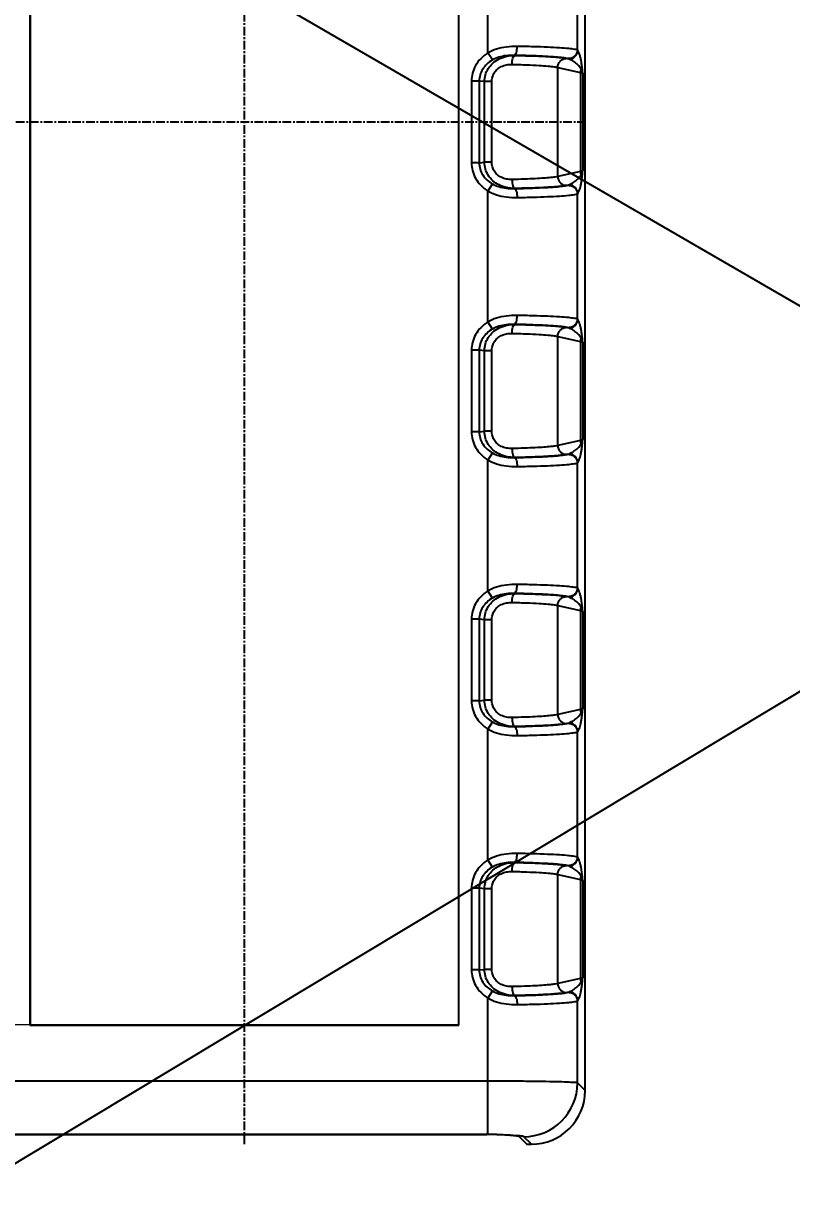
# Model space of a CAD drawing. Header units: inches. Extents: x 3700 to 4563, y 1353 to 2328.
# Drawn here: x 3867.6 to 3910.4, y 2135 to 2200.6 of the extents above; entities that cross this region are included whole.
import ezdxf

# ---------------------------------------------------------------- set-up
doc = ezdxf.new("R2010")
doc.units = ezdxf.units.IN
doc.header["$LTSCALE"] = 0.5
doc.linetypes.add('CENTER', pattern=[10.16, 6.35, -1.27, 1.27, -1.27])
doc.layers.add('06___PRT_ALL_SURFS', color=7, linetype='Continuous')
doc.layers.add('dim', color=82, linetype='Continuous', lineweight=9)
doc.styles.add('ROMAND', font='romand.shx', dxfattribs={"width": 0.75, "bigfont": 'gbcbig.shx'})
doc.dimstyles.new('YanXiu', dxfattribs={"dimtxt": 2.5, "dimasz": 2.2, "dimexe": 1, "dimexo": 0, "dimgap": 0.66, "dimtad": 0, "dimzin": 9, "dimdsep": 46, "dimtxsty": 'ROMAND', "dimblk": 'CLOSEDBLANK', "dimcen": 0, "dimclrd": 3, "dimclre": 3, "dimclrt": 7, "dimazin": 2, "dimtfac": 1, "dimtofl": 0, "dimtmove": 0, "dimatfit": 3, "dimldrblk": 'CLOSEDBLANK', "dimfxl": 1, "dimlwd": 5, "dimlwe": 5, "dimarcsym": 0})

# ---------------------------------------------------------------- blocks, each defined once
blk = doc.blocks.new('_ClosedBlank')
at = {"color": 0, "linetype": 'ByBlock', "lineweight": -2}
for p, q in [((-1, 0.167), (0, 0)), ((-1, 0.167), (-1, -0.167)), ((0, 0), (-1, -0.167))]:
    blk.add_line(p, q, dxfattribs=at)
blk = doc.blocks.new('*D105')
at = {"layer": 'Defpoints', "color": 0}
for p in [(3867.966, 2245.462), (3855.462, 2144.762), (3867.966, 2144.762)]:
    blk.add_point(p, dxfattribs=at)
at = {"layer": 'dim', "color": 3, "lineweight": 5}
for p, q in [((3867.966, 2245.462), (3854.962, 2245.462)), ((3855.462, 2243.462), (3855.462, 2199.273)), ((3855.462, 2146.762), (3855.462, 2190.952)), ((3867.966, 2144.762), (3854.962, 2144.762))]:
    blk.add_line(p, q, dxfattribs=at)
at = {"layer": 'dim', "color": 3, "lineweight": 5, "xscale": 2, "yscale": 2, "zscale": 2}
for p, rotation in [((3855.462, 2245.462), 90), ((3855.462, 2144.762), 270)]:
    blk.add_blockref('_ClosedBlank', p, dxfattribs=dict(at, rotation=rotation))
at = {"layer": 'dim', "color": 7, "insert": (3855.462, 2195.112), "char_height": 2.5, "attachment_point": 5, "rotation": 90, "style": 'ROMAND'}
blk.add_mtext('100.7', dxfattribs=at)

msp = doc.modelspace()

# ---------------------------------------------------------------- linework, layer by layer
for p, q in [((3700.216, 2036.642), (4184.231, 2327.777)), ((4195.443, 2019.846), (3731.985, 2288.585))]:
    msp.add_line(p, q)
at = {"color": 1, "linetype": 'CENTER', "ltscale": 0.152}
for p, q in [((3879.916, 2138.112, 0), (3879.916, 2252.112, 0)), ((3860.916, 2195.112, 0), (3898.916, 2195.112, 0))]:
    msp.add_line(p, q, dxfattribs=at)
at = {"color": 7, "linetype": 'Continuous'}
for p, q in [((3898.916, 2141.108, 0), (3898.916, 2249.117, 0)), ((3867.948, 2245.48, 0), (3867.948, 2144.745, 0)), ((3867.966, 2245.462, 0), (3867.966, 2144.762, 0)), ((3891.866, 2144.762, 0), (3891.866, 2245.462, 0)), ((3891.883, 2144.745, 0), (3891.883, 2245.48, 0)), ((3893.5, 2198.967, 0), (3893.5, 2206.258, 0)), ((3898.493, 2199.111, 0), (3898.493, 2206.113, 0)), ((3893.751, 2198.567, 0), (3893.5, 2198.967, 0)), ((3892.577, 2197.387, 0), (3892.577, 2192.838, 0)), ((3893.01, 2197.387, 0), (3892.577, 2197.387, 0)), ((3898.782, 2197.826, 0), (3898.782, 2192.399, 0)), ((3893.01, 2192.838, 0), (3892.577, 2192.838, 0)), ((3893.751, 2191.658, 0), (3893.5, 2191.258, 0)), ((3893.5, 2183.967, 0), (3893.5, 2191.258, 0)), ((3898.493, 2184.111, 0), (3898.493, 2191.113, 0)), ((3893.751, 2183.567, 0), (3893.5, 2183.967, 0)), ((3898.782, 2182.826, 0), (3898.782, 2177.399, 0)), ((3892.577, 2182.387, 0), (3892.577, 2177.838, 0)), ((3893.01, 2182.387, 0), (3892.577, 2182.387, 0)), ((3893.01, 2177.838, 0), (3892.577, 2177.838, 0)), ((3893.751, 2176.658, 0), (3893.5, 2176.258, 0)), ((3893.5, 2168.967, 0), (3893.5, 2176.258, 0)), ((3898.493, 2169.111, 0), (3898.493, 2176.113, 0)), ((3893.751, 2168.567, 0), (3893.5, 2168.967, 0)), ((3898.782, 2167.826, 0), (3898.782, 2162.399, 0)), ((3892.577, 2167.387, 0), (3892.577, 2162.838, 0)), ((3893.01, 2167.387, 0), (3892.577, 2167.387, 0)), ((3893.01, 2162.838, 0), (3892.577, 2162.838, 0)), ((3893.751, 2161.658, 0), (3893.5, 2161.258, 0)), ((3893.5, 2153.967, 0), (3893.5, 2161.258, 0)), ((3898.493, 2154.111, 0), (3898.493, 2161.113, 0)), ((3893.751, 2153.567, 0), (3893.5, 2153.967, 0)), ((3898.782, 2152.826, 0), (3898.782, 2147.399, 0)), ((3892.577, 2152.387, 0), (3892.577, 2147.838, 0)), ((3893.01, 2152.387, 0), (3892.577, 2152.387, 0)), ((3893.01, 2147.838, 0), (3892.577, 2147.838, 0)), ((3893.751, 2146.658, 0), (3893.5, 2146.258, 0)), ((3893.5, 2141.63, 0), (3893.5, 2146.258, 0)), ((3898.493, 2141.531, 0), (3898.493, 2146.113, 0)), ((3867.948, 2144.745, 0), (3867.966, 2144.762, 0)), ((3867.948, 2144.745, 0), (3891.883, 2144.745, 0)), ((3867.966, 2144.762, 0), (3891.866, 2144.762, 0)), ((3891.883, 2144.745, 0), (3891.866, 2144.762, 0)), ((3893.5, 2141.63, 0), (3866.331, 2141.63, 0)), ((3893.5, 2138.672, 0), (3893.5, 2141.63, 0)), ((3898.916, 2141.108, 0), (3898.493, 2141.531, 0)), ((3866.402, 2138.656, 0), (3893.429, 2138.656, 0)), ((3866.418, 2138.672, 0), (3893.413, 2138.672, 0)), ((3893.428, 2138.673, 0), (3893.429, 2138.656, 0)), ((3893.515, 2138.677, 0), (3893.516, 2138.656, 0)), ((3895.083, 2138.597, 0), (3895.092, 2138.578, 0)), ((3895.211, 2138.563, 0), (3895.661, 2138.112, 0)), ((3895.92, 2138.112, 0), (3895.497, 2138.535, 0)), ((3895.661, 2138.112, 0), (3895.92, 2138.112, 0))]:
    msp.add_line(p, q, dxfattribs=at)
for centre, radius, start, end in [((3897.992, 2199.114, 0), 0.501, 273.6672, 359.99519), ((3890.204, 2197.187, 0), 8.601, 7.0183, 8.90622), ((3897.992, 2191.111, 0), 0.501, 0.25102, 86.33019), ((3897.992, 2184.114, 0), 0.501, 273.6672, 359.99519), ((3890.204, 2182.187, 0), 8.601, 7.0183, 8.90622), ((3897.992, 2176.111, 0), 0.501, 0.25102, 86.33019), ((3897.992, 2169.114, 0), 0.501, 273.6672, 359.99519), ((3890.204, 2167.187, 0), 8.601, 7.0183, 8.90622), ((3897.992, 2161.111, 0), 0.501, 0.25102, 86.33019), ((3897.992, 2154.114, 0), 0.501, 273.6672, 359.99519), ((3890.204, 2152.187, 0), 8.601, 7.0183, 8.90622), ((3897.992, 2146.111, 0), 0.501, 0.25102, 86.33019), ((3895.487, 2141.541, 0), 3.006, 270.18808, 359.81192), ((3893.413, 2127.891, 0), 10.781, 89.53698, 89.99805), ((3893.429, 2127.999, 0), 10.658, 89.76842, 89.99946), ((3893.428, 2127.845, 0), 10.811, 89.5372, 89.76921), ((3894.625, 2134.895, 0), 3.712, 82.77015, 83.03661), ((3894.923, 2137.234, 0), 1.355, 80.94554, 82.8241)]:
    msp.add_arc(centre, radius, start, end, dxfattribs=at)
msp.add_ellipse((3895.911, 2141.117, 0), major_axis=(2.127, -2.127), ratio=0.997265, start_param=-0.784029, end_param=0.784029, dxfattribs=at)
for points, start_tangent, end_tangent in [([(3895.131, 2199.324, 0), (3894.52, 2199.291, 0), (3893.969, 2199.17, 0), (3893.5, 2198.966, 0)], (-0.999867, 0.016279), (-0.870574, -0.492038)), ([(3894.968, 2198.825, 0), (3895.029, 2198.87, 0), (3895.081, 2198.979, 0), (3895.116, 2199.138, 0), (3895.131, 2199.324, 0)], (0.988715, 0.149812), (0.016194, 0.999869)), ([(3898.493, 2199.113, 0), (3898.344, 2199.159, 0), (3898.007, 2199.203, 0), (3897.495, 2199.243, 0), (3896.826, 2199.277, 0), (3896.028, 2199.305, 0), (3895.131, 2199.324, 0)], (-0.743425, 0.668819), (-0.999868, 0.016277)), ([(3893.5, 2198.967, 0), (3893.098, 2198.641, 0), (3892.806, 2198.252, 0), (3892.633, 2197.824, 0), (3892.577, 2197.387, 0)], (-0.846863, -0.531811), (0.000053, -1)), ([(3898.493, 2199.113, 0), (3898.446, 2198.931, 0), (3898.327, 2198.776, 0), (3898.15, 2198.673, 0), (3897.942, 2198.64, 0)], (-0.040488, -0.99918), (-0.99976, 0.021919)), ([(3898.66, 2198.709, 0), (3898.609, 2198.884, 0), (3898.553, 2199.015, 0), (3898.493, 2199.111, 0)], (-0.240055, 0.970759), (-0.622849, 0.782342)), ([(3898.7, 2198.518, 0), (3898.681, 2198.618, 0), (3898.66, 2198.709, 0)], (-0.180775, 0.983524), (-0.235655, 0.971837)), ([(3898.652, 2197.877, 0), (3898.698, 2197.865, 0), (3898.735, 2197.853, 0), (3898.764, 2197.839, 0), (3898.782, 2197.826, 0)], (0.972064, -0.234715), (0.672678, -0.739935)), ([(3898.689, 2198.064, 0), (3898.716, 2198.122, 0), (3898.733, 2198.183, 0), (3898.739, 2198.227, 0)], (0.476978, 0.878915), (0.093017, 0.995664)), ([(3898.782, 2197.826, 0), (3898.777, 2197.85, 0), (3898.77, 2197.878, 0), (3898.76, 2197.909, 0), (3898.748, 2197.943, 0), (3898.733, 2197.98, 0), (3898.713, 2198.021, 0), (3898.69, 2198.064, 0)], (-0.192149, 0.981366), (-0.509236, 0.860627)), ([(3898.782, 2197.826, 0), (3898.768, 2197.971, 0), (3898.754, 2198.113, 0), (3898.74, 2198.237, 0)], (-0.097081, 0.995276), (-0.103845, 0.994594)), ([(3892.577, 2192.838, 0), (3892.633, 2192.401, 0), (3892.806, 2191.974, 0), (3893.097, 2191.584, 0), (3893.5, 2191.258, 0)], (-0.000015, -1), (0.846857, -0.531821)), ([(3898.493, 2191.113, 0), (3898.545, 2191.193, 0), (3898.592, 2191.296, 0), (3898.635, 2191.421, 0), (3898.674, 2191.57, 0), (3898.709, 2191.75, 0), (3898.74, 2191.975, 0)], (0.626121, 0.779726), (0.114868, 0.993381)), ([(3898.782, 2192.399, 0), (3898.764, 2192.386, 0), (3898.736, 2192.373, 0), (3898.699, 2192.36, 0), (3898.652, 2192.347, 0)], (-0.672671, -0.739942), (-0.972064, -0.234715)), ([(3898.69, 2192.161, 0), (3898.713, 2192.204, 0), (3898.733, 2192.245, 0), (3898.748, 2192.282, 0), (3898.76, 2192.316, 0), (3898.77, 2192.347, 0), (3898.777, 2192.375, 0), (3898.782, 2192.399, 0)], (0.509234, 0.860628), (0.192177, 0.98136)), ([(3898.69, 2192.161, 0), (3898.716, 2192.101, 0), (3898.733, 2192.039, 0), (3898.74, 2191.975, 0)], (0.473729, -0.880671), (0.026224, -0.999656)), ([(3898.74, 2191.975, 0), (3898.754, 2192.112, 0), (3898.768, 2192.254, 0), (3898.782, 2192.399, 0)], (0.103844, 0.994594), (0.097102, 0.995274)), ([(3894.968, 2191.4, 0), (3895.029, 2191.355, 0), (3895.081, 2191.245, 0), (3895.116, 2191.086, 0), (3895.131, 2190.901, 0)], (0.988656, -0.150199), (0.016157, -0.999869)), ([(3897.942, 2191.585, 0), (3898.15, 2191.552, 0), (3898.327, 2191.449, 0), (3898.446, 2191.294, 0), (3898.493, 2191.111, 0)], (0.999759, 0.021971), (0.036071, -0.999349)), ([(3893.5, 2191.258, 0), (3893.969, 2191.055, 0), (3894.52, 2190.934, 0), (3895.131, 2190.901, 0)], (0.870576, -0.492033), (0.999868, 0.01627)), ([(3895.131, 2190.901, 0), (3896.028, 2190.92, 0), (3896.826, 2190.948, 0), (3897.495, 2190.982, 0), (3898.007, 2191.022, 0), (3898.344, 2191.065, 0), (3898.493, 2191.111, 0)], (0.999868, 0.016275), (0.743444, 0.668798)), ([(3895.131, 2184.324, 0), (3894.52, 2184.291, 0), (3893.969, 2184.17, 0), (3893.5, 2183.966, 0)], (-0.999867, 0.016279), (-0.870574, -0.492038)), ([(3894.968, 2183.825, 0), (3895.029, 2183.87, 0), (3895.081, 2183.979, 0), (3895.116, 2184.138, 0), (3895.131, 2184.324, 0)], (0.988715, 0.149812), (0.016194, 0.999869)), ([(3898.493, 2184.113, 0), (3898.344, 2184.159, 0), (3898.007, 2184.203, 0), (3897.495, 2184.243, 0), (3896.826, 2184.277, 0), (3896.028, 2184.305, 0), (3895.131, 2184.324, 0)], (-0.743425, 0.668819), (-0.999868, 0.016277)), ([(3898.493, 2184.113, 0), (3898.446, 2183.931, 0), (3898.327, 2183.776, 0), (3898.15, 2183.673, 0), (3897.942, 2183.64, 0)], (-0.040488, -0.99918), (-0.99976, 0.021919)), ([(3898.66, 2183.709, 0), (3898.609, 2183.884, 0), (3898.553, 2184.015, 0), (3898.493, 2184.111, 0)], (-0.240055, 0.970759), (-0.622849, 0.782342)), ([(3893.5, 2183.967, 0), (3893.098, 2183.641, 0), (3892.806, 2183.252, 0), (3892.633, 2182.824, 0), (3892.577, 2182.387, 0)], (-0.846863, -0.531811), (0.000053, -1)), ([(3898.7, 2183.518, 0), (3898.681, 2183.618, 0), (3898.66, 2183.709, 0)], (-0.180775, 0.983524), (-0.235655, 0.971837)), ([(3898.652, 2182.877, 0), (3898.698, 2182.865, 0), (3898.735, 2182.853, 0), (3898.764, 2182.839, 0), (3898.782, 2182.826, 0)], (0.972064, -0.234715), (0.672678, -0.739935)), ([(3898.689, 2183.064, 0), (3898.716, 2183.122, 0), (3898.733, 2183.183, 0), (3898.739, 2183.227, 0)], (0.476978, 0.878915), (0.093017, 0.995664)), ([(3898.782, 2182.826, 0), (3898.777, 2182.85, 0), (3898.77, 2182.878, 0), (3898.76, 2182.909, 0), (3898.748, 2182.943, 0), (3898.733, 2182.98, 0), (3898.713, 2183.021, 0), (3898.69, 2183.064, 0)], (-0.192149, 0.981366), (-0.509236, 0.860627)), ([(3898.782, 2182.826, 0), (3898.768, 2182.971, 0), (3898.754, 2183.113, 0), (3898.74, 2183.237, 0)], (-0.097081, 0.995276), (-0.103845, 0.994594)), ([(3892.577, 2177.838, 0), (3892.633, 2177.401, 0), (3892.806, 2176.974, 0), (3893.097, 2176.584, 0), (3893.5, 2176.258, 0)], (-0.000015, -1), (0.846857, -0.531821)), ([(3898.493, 2176.113, 0), (3898.545, 2176.193, 0), (3898.592, 2176.296, 0), (3898.635, 2176.421, 0), (3898.674, 2176.57, 0), (3898.709, 2176.75, 0), (3898.74, 2176.975, 0)], (0.626121, 0.779726), (0.114868, 0.993381)), ([(3898.782, 2177.399, 0), (3898.764, 2177.386, 0), (3898.736, 2177.373, 0), (3898.699, 2177.36, 0), (3898.652, 2177.347, 0)], (-0.672671, -0.739942), (-0.972064, -0.234715)), ([(3898.69, 2177.161, 0), (3898.713, 2177.204, 0), (3898.733, 2177.245, 0), (3898.748, 2177.282, 0), (3898.76, 2177.316, 0), (3898.77, 2177.347, 0), (3898.777, 2177.375, 0), (3898.782, 2177.399, 0)], (0.509234, 0.860628), (0.192177, 0.98136)), ([(3898.69, 2177.161, 0), (3898.716, 2177.101, 0), (3898.733, 2177.039, 0), (3898.74, 2176.975, 0)], (0.473729, -0.880671), (0.026224, -0.999656)), ([(3898.74, 2176.975, 0), (3898.754, 2177.112, 0), (3898.768, 2177.254, 0), (3898.782, 2177.399, 0)], (0.103844, 0.994594), (0.097102, 0.995274)), ([(3893.5, 2176.258, 0), (3893.969, 2176.055, 0), (3894.52, 2175.934, 0), (3895.131, 2175.901, 0)], (0.870576, -0.492033), (0.999868, 0.01627)), ([(3894.968, 2176.4, 0), (3895.029, 2176.355, 0), (3895.081, 2176.245, 0), (3895.116, 2176.086, 0), (3895.131, 2175.901, 0)], (0.988656, -0.150199), (0.016157, -0.999869)), ([(3897.942, 2176.585, 0), (3898.15, 2176.552, 0), (3898.327, 2176.449, 0), (3898.446, 2176.294, 0), (3898.493, 2176.111, 0)], (0.999759, 0.021971), (0.036071, -0.999349)), ([(3895.131, 2175.901, 0), (3896.028, 2175.92, 0), (3896.826, 2175.948, 0), (3897.495, 2175.982, 0), (3898.007, 2176.022, 0), (3898.344, 2176.065, 0), (3898.493, 2176.111, 0)], (0.999868, 0.016275), (0.743444, 0.668798)), ([(3895.131, 2169.324, 0), (3894.52, 2169.291, 0), (3893.969, 2169.17, 0), (3893.5, 2168.966, 0)], (-0.999867, 0.016279), (-0.870574, -0.492038)), ([(3894.968, 2168.825, 0), (3895.029, 2168.87, 0), (3895.081, 2168.979, 0), (3895.116, 2169.138, 0), (3895.131, 2169.324, 0)], (0.988715, 0.149812), (0.016194, 0.999869)), ([(3898.493, 2169.113, 0), (3898.344, 2169.159, 0), (3898.007, 2169.203, 0), (3897.495, 2169.243, 0), (3896.826, 2169.277, 0), (3896.028, 2169.305, 0), (3895.131, 2169.324, 0)], (-0.743425, 0.668819), (-0.999868, 0.016277)), ([(3898.493, 2169.113, 0), (3898.446, 2168.931, 0), (3898.327, 2168.776, 0), (3898.15, 2168.673, 0), (3897.942, 2168.64, 0)], (-0.040488, -0.99918), (-0.99976, 0.021919)), ([(3898.66, 2168.709, 0), (3898.609, 2168.884, 0), (3898.553, 2169.015, 0), (3898.493, 2169.111, 0)], (-0.240055, 0.970759), (-0.622849, 0.782342)), ([(3893.5, 2168.967, 0), (3893.098, 2168.641, 0), (3892.806, 2168.252, 0), (3892.633, 2167.824, 0), (3892.577, 2167.387, 0)], (-0.846863, -0.531811), (0.000053, -1)), ([(3898.7, 2168.518, 0), (3898.681, 2168.618, 0), (3898.66, 2168.709, 0)], (-0.180775, 0.983524), (-0.235655, 0.971837)), ([(3898.652, 2167.877, 0), (3898.698, 2167.865, 0), (3898.735, 2167.853, 0), (3898.764, 2167.839, 0), (3898.782, 2167.826, 0)], (0.972064, -0.234715), (0.672678, -0.739935)), ([(3898.689, 2168.064, 0), (3898.716, 2168.122, 0), (3898.733, 2168.183, 0), (3898.739, 2168.227, 0)], (0.476978, 0.878915), (0.093017, 0.995664)), ([(3898.782, 2167.826, 0), (3898.777, 2167.85, 0), (3898.77, 2167.878, 0), (3898.76, 2167.909, 0), (3898.748, 2167.943, 0), (3898.733, 2167.98, 0), (3898.713, 2168.021, 0), (3898.69, 2168.064, 0)], (-0.192149, 0.981366), (-0.509236, 0.860627)), ([(3898.782, 2167.826, 0), (3898.768, 2167.971, 0), (3898.754, 2168.113, 0), (3898.74, 2168.237, 0)], (-0.097081, 0.995276), (-0.103845, 0.994594)), ([(3892.577, 2162.838, 0), (3892.633, 2162.401, 0), (3892.806, 2161.974, 0), (3893.097, 2161.584, 0), (3893.5, 2161.258, 0)], (-0.000015, -1), (0.846857, -0.531821)), ([(3898.493, 2161.113, 0), (3898.545, 2161.193, 0), (3898.592, 2161.296, 0), (3898.635, 2161.421, 0), (3898.674, 2161.57, 0), (3898.709, 2161.75, 0), (3898.74, 2161.975, 0)], (0.626121, 0.779726), (0.114868, 0.993381)), ([(3898.782, 2162.399, 0), (3898.764, 2162.386, 0), (3898.736, 2162.373, 0), (3898.699, 2162.36, 0), (3898.652, 2162.347, 0)], (-0.672671, -0.739942), (-0.972064, -0.234715)), ([(3898.69, 2162.161, 0), (3898.713, 2162.204, 0), (3898.733, 2162.245, 0), (3898.748, 2162.282, 0), (3898.76, 2162.316, 0), (3898.77, 2162.347, 0), (3898.777, 2162.375, 0), (3898.782, 2162.399, 0)], (0.509234, 0.860628), (0.192177, 0.98136)), ([(3898.69, 2162.161, 0), (3898.716, 2162.101, 0), (3898.733, 2162.039, 0), (3898.74, 2161.975, 0)], (0.473729, -0.880671), (0.026224, -0.999656)), ([(3898.74, 2161.975, 0), (3898.754, 2162.112, 0), (3898.768, 2162.254, 0), (3898.782, 2162.399, 0)], (0.103844, 0.994594), (0.097102, 0.995274)), ([(3893.5, 2161.258, 0), (3893.969, 2161.055, 0), (3894.52, 2160.934, 0), (3895.131, 2160.901, 0)], (0.870576, -0.492033), (0.999868, 0.01627)), ([(3894.968, 2161.4, 0), (3895.029, 2161.355, 0), (3895.081, 2161.245, 0), (3895.116, 2161.086, 0), (3895.131, 2160.901, 0)], (0.988656, -0.150199), (0.016157, -0.999869)), ([(3895.131, 2160.901, 0), (3896.028, 2160.92, 0), (3896.826, 2160.948, 0), (3897.495, 2160.982, 0), (3898.007, 2161.022, 0), (3898.344, 2161.065, 0), (3898.493, 2161.111, 0)], (0.999868, 0.016275), (0.743444, 0.668798)), ([(3897.942, 2161.585, 0), (3898.15, 2161.552, 0), (3898.327, 2161.449, 0), (3898.446, 2161.294, 0), (3898.493, 2161.111, 0)], (0.999759, 0.021971), (0.036071, -0.999349)), ([(3893.5, 2153.967, 0), (3893.098, 2153.641, 0), (3892.806, 2153.252, 0), (3892.633, 2152.824, 0), (3892.577, 2152.387, 0)], (-0.846863, -0.531811), (0.000053, -1)), ([(3895.131, 2154.324, 0), (3894.52, 2154.291, 0), (3893.969, 2154.17, 0), (3893.5, 2153.966, 0)], (-0.999867, 0.016279), (-0.870574, -0.492038)), ([(3894.968, 2153.825, 0), (3895.029, 2153.87, 0), (3895.081, 2153.979, 0), (3895.116, 2154.138, 0), (3895.131, 2154.324, 0)], (0.988715, 0.149812), (0.016194, 0.999869)), ([(3898.493, 2154.113, 0), (3898.344, 2154.159, 0), (3898.007, 2154.203, 0), (3897.495, 2154.243, 0), (3896.826, 2154.277, 0), (3896.028, 2154.305, 0), (3895.131, 2154.324, 0)], (-0.743425, 0.668819), (-0.999868, 0.016277)), ([(3898.493, 2154.113, 0), (3898.446, 2153.931, 0), (3898.327, 2153.776, 0), (3898.15, 2153.673, 0), (3897.942, 2153.64, 0)], (-0.040488, -0.99918), (-0.99976, 0.021919)), ([(3898.66, 2153.709, 0), (3898.609, 2153.884, 0), (3898.553, 2154.015, 0), (3898.493, 2154.111, 0)], (-0.240055, 0.970759), (-0.622849, 0.782342)), ([(3898.7, 2153.518, 0), (3898.681, 2153.618, 0), (3898.66, 2153.709, 0)], (-0.180775, 0.983524), (-0.235655, 0.971837)), ([(3898.652, 2152.877, 0), (3898.698, 2152.865, 0), (3898.735, 2152.853, 0), (3898.764, 2152.839, 0), (3898.782, 2152.826, 0)], (0.972064, -0.234715), (0.672678, -0.739935)), ([(3898.689, 2153.064, 0), (3898.716, 2153.122, 0), (3898.733, 2153.183, 0), (3898.739, 2153.227, 0)], (0.476978, 0.878915), (0.093017, 0.995664)), ([(3898.782, 2152.826, 0), (3898.777, 2152.85, 0), (3898.77, 2152.878, 0), (3898.76, 2152.909, 0), (3898.748, 2152.943, 0), (3898.733, 2152.98, 0), (3898.713, 2153.021, 0), (3898.69, 2153.064, 0)], (-0.192149, 0.981366), (-0.509236, 0.860627)), ([(3898.782, 2152.826, 0), (3898.768, 2152.971, 0), (3898.754, 2153.113, 0), (3898.74, 2153.237, 0)], (-0.097081, 0.995276), (-0.103845, 0.994594)), ([(3892.577, 2147.838, 0), (3892.633, 2147.401, 0), (3892.806, 2146.974, 0), (3893.097, 2146.584, 0), (3893.5, 2146.258, 0)], (-0.000015, -1), (0.846857, -0.531821)), ([(3898.782, 2147.399, 0), (3898.764, 2147.386, 0), (3898.736, 2147.373, 0), (3898.699, 2147.36, 0), (3898.652, 2147.347, 0)], (-0.672671, -0.739942), (-0.972064, -0.234715)), ([(3898.69, 2147.161, 0), (3898.713, 2147.204, 0), (3898.733, 2147.245, 0), (3898.748, 2147.282, 0), (3898.76, 2147.316, 0), (3898.77, 2147.347, 0), (3898.777, 2147.375, 0), (3898.782, 2147.399, 0)], (0.509234, 0.860628), (0.192177, 0.98136)), ([(3898.74, 2146.975, 0), (3898.754, 2147.112, 0), (3898.768, 2147.254, 0), (3898.782, 2147.399, 0)], (0.103844, 0.994594), (0.097102, 0.995274)), ([(3898.493, 2146.113, 0), (3898.545, 2146.193, 0), (3898.592, 2146.296, 0), (3898.635, 2146.421, 0), (3898.674, 2146.57, 0), (3898.709, 2146.75, 0), (3898.74, 2146.975, 0)], (0.626121, 0.779726), (0.114868, 0.993381)), ([(3898.69, 2147.161, 0), (3898.716, 2147.101, 0), (3898.733, 2147.039, 0), (3898.74, 2146.975, 0)], (0.473729, -0.880671), (0.026224, -0.999656)), ([(3893.5, 2146.258, 0), (3893.969, 2146.055, 0), (3894.52, 2145.934, 0), (3895.131, 2145.901, 0)], (0.870576, -0.492033), (0.999868, 0.01627)), ([(3894.968, 2146.4, 0), (3895.029, 2146.355, 0), (3895.081, 2146.245, 0), (3895.116, 2146.086, 0), (3895.131, 2145.901, 0)], (0.988656, -0.150199), (0.016157, -0.999869)), ([(3895.131, 2145.901, 0), (3896.028, 2145.92, 0), (3896.826, 2145.948, 0), (3897.495, 2145.982, 0), (3898.007, 2146.022, 0), (3898.344, 2146.065, 0), (3898.493, 2146.111, 0)], (0.999868, 0.016275), (0.743444, 0.668798)), ([(3897.942, 2146.585, 0), (3898.15, 2146.552, 0), (3898.327, 2146.449, 0), (3898.446, 2146.294, 0), (3898.493, 2146.111, 0)], (0.999759, 0.021971), (0.036071, -0.999349)), ([(3898.493, 2141.531, 0), (3898.32, 2141.553, 0), (3897.92, 2141.574, 0), (3897.314, 2141.593, 0), (3896.529, 2141.609, 0), (3895.601, 2141.62, 0), (3894.576, 2141.628, 0), (3893.5, 2141.63, 0)], (-0.928634, 0.370996), (-1, 0.000012)), ([(3893.5, 2138.672, 0), (3893.984, 2138.663, 0), (3894.443, 2138.644, 0), (3894.821, 2138.619, 0), (3895.077, 2138.594, 0)], (0.999967, -0.008109), (0.992047, -0.125868)), ([(3894.902, 2138.598, 0), (3894.837, 2138.604, 0), (3894.459, 2138.628, 0), (3894, 2138.647, 0), (3893.516, 2138.656, 0)], (-0.996223, 0.086832), (-0.999967, 0.008109)), ([(3895.075, 2138.58, 0), (3894.902, 2138.598, 0)], (-0.992622, 0.121253), (-0.996223, 0.086832)), ([(3895.497, 2138.535, 0), (3895.435, 2138.556, 0), (3895.293, 2138.576, 0), (3895.077, 2138.594, 0)], (-0.70847, 0.705741), (-0.99775, 0.067043)), ([(3895.077, 2138.594, 0), (3895.13, 2138.586, 0), (3895.17, 2138.578, 0), (3895.197, 2138.57, 0), (3895.211, 2138.563, 0)], (0.992047, -0.125868), (0.707107, -0.707107)), ([(3895.226, 2138.547, 0), (3895.213, 2138.554, 0), (3895.186, 2138.562, 0), (3895.146, 2138.57, 0), (3895.136, 2138.572, 0)], (-0.707107, 0.707107), (-0.987391, 0.158301))]:
    msp.add_spline(points, degree=3, dxfattribs=dict(at, start_tangent=start_tangent, end_tangent=end_tangent))
at = {"layer": '06___PRT_ALL_SURFS', "color": 7, "linetype": 'Continuous'}
for p, q in [((3895.006, 2198.821, 0), (3894.968, 2198.825, 0)), ((3897.391, 2192.07, 0), (3897.391, 2198.154, 0)), ((3897.391, 2198.154, 0), (3898.652, 2197.877, 0)), ((3898.652, 2197.877, 0), (3898.652, 2192.347, 0)), ((3893.01, 2197.387, 0), (3893.01, 2192.838, 0)), ((3893.302, 2197.36, 0), (3893.01, 2197.387, 0)), ((3893.302, 2192.865, 0), (3893.302, 2197.36, 0)), ((3893.709, 2197.36, 0), (3893.302, 2197.36, 0)), ((3893.709, 2192.865, 0), (3893.709, 2197.36, 0)), ((3893.01, 2192.838, 0), (3893.302, 2192.865, 0)), ((3893.709, 2192.865, 0), (3893.302, 2192.865, 0)), ((3898.652, 2192.347, 0), (3897.391, 2192.07, 0)), ((3894.968, 2191.4, 0), (3895.006, 2191.404, 0)), ((3895.006, 2183.821, 0), (3894.968, 2183.825, 0)), ((3897.391, 2177.07, 0), (3897.391, 2183.154, 0)), ((3897.391, 2183.154, 0), (3898.652, 2182.877, 0)), ((3898.652, 2182.877, 0), (3898.652, 2177.347, 0)), ((3893.01, 2182.387, 0), (3893.01, 2177.838, 0)), ((3893.302, 2182.36, 0), (3893.01, 2182.387, 0)), ((3893.302, 2177.865, 0), (3893.302, 2182.36, 0)), ((3893.709, 2182.36, 0), (3893.302, 2182.36, 0)), ((3893.709, 2177.865, 0), (3893.709, 2182.36, 0)), ((3893.01, 2177.838, 0), (3893.302, 2177.865, 0)), ((3893.709, 2177.865, 0), (3893.302, 2177.865, 0)), ((3898.652, 2177.347, 0), (3897.391, 2177.07, 0)), ((3894.968, 2176.4, 0), (3895.006, 2176.404, 0)), ((3895.006, 2168.821, 0), (3894.968, 2168.825, 0)), ((3897.391, 2162.07, 0), (3897.391, 2168.154, 0)), ((3897.391, 2168.154, 0), (3898.652, 2167.877, 0)), ((3898.652, 2167.877, 0), (3898.652, 2162.347, 0)), ((3893.01, 2167.387, 0), (3893.01, 2162.838, 0)), ((3893.302, 2167.36, 0), (3893.01, 2167.387, 0)), ((3893.302, 2162.865, 0), (3893.302, 2167.36, 0)), ((3893.709, 2167.36, 0), (3893.302, 2167.36, 0)), ((3893.709, 2162.865, 0), (3893.709, 2167.36, 0)), ((3893.01, 2162.838, 0), (3893.302, 2162.865, 0)), ((3893.709, 2162.865, 0), (3893.302, 2162.865, 0)), ((3898.652, 2162.347, 0), (3897.391, 2162.07, 0)), ((3894.968, 2161.4, 0), (3895.006, 2161.404, 0)), ((3895.006, 2153.821, 0), (3894.968, 2153.825, 0)), ((3897.391, 2147.07, 0), (3897.391, 2153.154, 0)), ((3897.391, 2153.154, 0), (3898.652, 2152.877, 0)), ((3898.652, 2152.877, 0), (3898.652, 2147.347, 0)), ((3893.01, 2152.387, 0), (3893.01, 2147.838, 0)), ((3893.302, 2152.36, 0), (3893.01, 2152.387, 0)), ((3893.302, 2147.865, 0), (3893.302, 2152.36, 0)), ((3893.709, 2152.36, 0), (3893.302, 2152.36, 0)), ((3893.709, 2147.865, 0), (3893.709, 2152.36, 0)), ((3893.01, 2147.838, 0), (3893.302, 2147.865, 0)), ((3893.709, 2147.865, 0), (3893.302, 2147.865, 0)), ((3898.652, 2147.347, 0), (3897.391, 2147.07, 0)), ((3894.968, 2146.4, 0), (3895.006, 2146.404, 0))]:
    msp.add_line(p, q, dxfattribs=at)
for centre, start, end in [((3899.167, 2197.871, 0), 158.04883, 179.3142), ((3899.167, 2192.354, 0), 180.6858, 201.95117), ((3899.167, 2182.871, 0), 158.04883, 179.3142), ((3899.167, 2177.354, 0), 180.6858, 201.95117), ((3899.167, 2167.871, 0), 158.04883, 179.3142), ((3899.167, 2162.354, 0), 180.6858, 201.95117), ((3899.167, 2152.871, 0), 158.04883, 179.3142), ((3899.167, 2147.354, 0), 180.6858, 201.95117)]:
    msp.add_arc(centre, 0.514, start, end, dxfattribs=at)
for points, start_tangent, end_tangent in [([(3893.751, 2198.567, 0), (3893.447, 2198.345, 0), (3893.204, 2198.055, 0), (3893.057, 2197.729, 0), (3893.01, 2197.387, 0)], (-0.866638, -0.498938), (0.00759, -0.999971)), ([(3893.302, 2197.36, 0), (3893.357, 2197.737, 0), (3893.515, 2198.088, 0), (3893.77, 2198.39, 0), (3894.116, 2198.626, 0), (3894.545, 2198.776, 0), (3895.006, 2198.821, 0)], (0.007218, 0.999974), (0.999973, -0.007385)), ([(3894.968, 2198.825, 0), (3894.508, 2198.805, 0), (3894.097, 2198.718, 0), (3893.751, 2198.567, 0)], (-0.999646, 0.026609), (-0.866684, -0.498857)), ([(3894.838, 2198.322, 0), (3894.854, 2198.508, 0), (3894.89, 2198.667, 0), (3894.944, 2198.776, 0), (3895.006, 2198.821, 0)], (0.016527, 0.999863), (0.9894, 0.145217)), ([(3897.883, 2198.654, 0), (3897.601, 2198.699, 0), (3897.147, 2198.74, 0), (3896.545, 2198.775, 0), (3895.812, 2198.804, 0), (3894.968, 2198.825, 0)], (-0.974332, 0.225116), (-0.999836, 0.018084)), ([(3895.006, 2198.821, 0), (3895.936, 2198.797, 0), (3896.707, 2198.764, 0), (3897.277, 2198.727, 0), (3897.657, 2198.689, 0), (3897.883, 2198.654, 0)], (0.999827, -0.018586), (0.976754, -0.214361)), ([(3897.391, 2198.154, 0), (3897.429, 2198.344, 0), (3897.535, 2198.505, 0), (3897.692, 2198.614, 0), (3897.883, 2198.654, 0)], (0.011837, 0.99993), (1, 0.000295)), ([(3897.942, 2198.64, 0), (3897.913, 2198.647, 0), (3897.883, 2198.654, 0)], (-0.967394, 0.253275), (-0.975597, 0.219571)), ([(3898.024, 2198.614, 0), (3897.986, 2198.627, 0), (3897.942, 2198.64, 0)], (-0.926777, 0.375612), (-0.967402, 0.253247)), ([(3898.69, 2198.064, 0), (3898.605, 2198.193, 0), (3898.508, 2198.301, 0), (3898.402, 2198.394, 0), (3898.286, 2198.477, 0), (3898.161, 2198.55, 0), (3898.024, 2198.614, 0)], (-0.449561, 0.893249), (-0.926827, 0.37549)), ([(3893.709, 2197.36, 0), (3893.743, 2197.611, 0), (3893.845, 2197.844, 0), (3894.011, 2198.044, 0), (3894.239, 2198.199, 0), (3894.526, 2198.296, 0), (3894.838, 2198.322, 0)], (-0.000328, 1), (0.99978, -0.020986)), ([(3894.838, 2198.322, 0), (3895.667, 2198.298, 0), (3896.351, 2198.265, 0), (3896.857, 2198.228, 0), (3897.195, 2198.19, 0), (3897.391, 2198.154, 0)], (0.999781, -0.020925), (0.970837, -0.239741)), ([(3893.01, 2192.838, 0), (3893.059, 2192.491, 0), (3893.211, 2192.158, 0), (3893.457, 2191.87, 0), (3893.751, 2191.658, 0)], (-0.007576, -0.999971), (0.866634, -0.498944)), ([(3895.006, 2191.404, 0), (3894.546, 2191.449, 0), (3894.116, 2191.599, 0), (3893.77, 2191.834, 0), (3893.515, 2192.137, 0), (3893.358, 2192.487, 0), (3893.302, 2192.865, 0)], (-0.999973, -0.007389), (-0.007218, 0.999974)), ([(3894.838, 2191.903, 0), (3894.527, 2191.929, 0), (3894.239, 2192.026, 0), (3894.011, 2192.18, 0), (3893.845, 2192.381, 0), (3893.743, 2192.614, 0), (3893.709, 2192.865, 0)], (-0.99978, -0.020982), (0.000328, 1)), ([(3897.391, 2192.07, 0), (3897.236, 2192.041, 0), (3896.985, 2192.009, 0), (3896.623, 2191.978, 0), (3896.138, 2191.948, 0), (3895.532, 2191.922, 0), (3894.838, 2191.903, 0)], (-0.970837, -0.239741), (-0.999781, -0.02093)), ([(3897.391, 2192.07, 0), (3897.429, 2191.881, 0), (3897.535, 2191.719, 0), (3897.692, 2191.611, 0), (3897.888, 2191.571, 0)], (0.011837, -0.99993), (0.999929, 0.011903)), ([(3898.024, 2191.611, 0), (3898.161, 2191.675, 0), (3898.286, 2191.748, 0), (3898.402, 2191.831, 0), (3898.508, 2191.924, 0), (3898.605, 2192.031, 0), (3898.69, 2192.161, 0)], (0.926827, 0.375489), (0.449629, 0.893215)), ([(3893.751, 2191.658, 0), (3894.096, 2191.507, 0), (3894.508, 2191.42, 0), (3894.968, 2191.4, 0)], (0.866686, -0.498854), (0.999646, 0.026605)), ([(3894.838, 2191.903, 0), (3894.854, 2191.717, 0), (3894.89, 2191.558, 0), (3894.944, 2191.448, 0), (3895.006, 2191.404, 0)], (0.016526, -0.999863), (0.989351, -0.145553)), ([(3894.968, 2191.4, 0), (3895.799, 2191.42, 0), (3896.531, 2191.449, 0), (3897.14, 2191.484, 0), (3897.598, 2191.526, 0), (3897.883, 2191.571, 0)], (0.999837, 0.018082), (0.974323, 0.225155)), ([(3897.883, 2191.571, 0), (3897.703, 2191.542, 0), (3897.421, 2191.51, 0), (3897.013, 2191.478, 0), (3896.466, 2191.448, 0), (3895.783, 2191.423, 0), (3895.006, 2191.404, 0)], (-0.976754, -0.214362), (-0.999827, -0.018597)), ([(3897.888, 2191.571, 0), (3897.903, 2191.576, 0), (3897.923, 2191.581, 0), (3897.942, 2191.585, 0)], (0.976745, 0.214405), (0.976749, 0.214384)), ([(3897.942, 2191.585, 0), (3897.985, 2191.598, 0), (3898.024, 2191.611, 0)], (0.967392, 0.253286), (0.926771, 0.375626)), ([(3893.751, 2183.567, 0), (3893.447, 2183.345, 0), (3893.204, 2183.055, 0), (3893.057, 2182.729, 0), (3893.01, 2182.387, 0)], (-0.866638, -0.498938), (0.00759, -0.999971)), ([(3893.302, 2182.36, 0), (3893.357, 2182.737, 0), (3893.515, 2183.088, 0), (3893.77, 2183.39, 0), (3894.116, 2183.626, 0), (3894.545, 2183.776, 0), (3895.006, 2183.821, 0)], (0.007218, 0.999974), (0.999973, -0.007385)), ([(3894.968, 2183.825, 0), (3894.508, 2183.805, 0), (3894.097, 2183.718, 0), (3893.751, 2183.567, 0)], (-0.999646, 0.026609), (-0.866684, -0.498857)), ([(3894.838, 2183.322, 0), (3894.854, 2183.508, 0), (3894.89, 2183.667, 0), (3894.944, 2183.776, 0), (3895.006, 2183.821, 0)], (0.016527, 0.999863), (0.9894, 0.145217)), ([(3897.883, 2183.654, 0), (3897.601, 2183.699, 0), (3897.147, 2183.74, 0), (3896.545, 2183.775, 0), (3895.812, 2183.804, 0), (3894.968, 2183.825, 0)], (-0.974332, 0.225116), (-0.999836, 0.018084)), ([(3895.006, 2183.821, 0), (3895.936, 2183.797, 0), (3896.707, 2183.764, 0), (3897.277, 2183.727, 0), (3897.657, 2183.689, 0), (3897.883, 2183.654, 0)], (0.999827, -0.018586), (0.976754, -0.214361)), ([(3897.391, 2183.154, 0), (3897.429, 2183.344, 0), (3897.535, 2183.505, 0), (3897.692, 2183.614, 0), (3897.883, 2183.654, 0)], (0.011837, 0.99993), (1, 0.000295)), ([(3897.942, 2183.64, 0), (3897.913, 2183.647, 0), (3897.883, 2183.654, 0)], (-0.967394, 0.253275), (-0.975597, 0.219571)), ([(3898.024, 2183.614, 0), (3897.986, 2183.627, 0), (3897.942, 2183.64, 0)], (-0.926777, 0.375612), (-0.967402, 0.253247)), ([(3898.69, 2183.064, 0), (3898.605, 2183.193, 0), (3898.508, 2183.301, 0), (3898.402, 2183.394, 0), (3898.286, 2183.477, 0), (3898.161, 2183.55, 0), (3898.024, 2183.614, 0)], (-0.449561, 0.893249), (-0.926827, 0.37549)), ([(3893.709, 2182.36, 0), (3893.743, 2182.611, 0), (3893.845, 2182.844, 0), (3894.011, 2183.044, 0), (3894.239, 2183.199, 0), (3894.526, 2183.296, 0), (3894.838, 2183.322, 0)], (-0.000328, 1), (0.99978, -0.020986)), ([(3894.838, 2183.322, 0), (3895.667, 2183.298, 0), (3896.351, 2183.265, 0), (3896.857, 2183.228, 0), (3897.195, 2183.19, 0), (3897.391, 2183.154, 0)], (0.999781, -0.020925), (0.970837, -0.239741)), ([(3893.01, 2177.838, 0), (3893.059, 2177.491, 0), (3893.211, 2177.158, 0), (3893.457, 2176.87, 0), (3893.751, 2176.658, 0)], (-0.007576, -0.999971), (0.866634, -0.498944)), ([(3895.006, 2176.404, 0), (3894.546, 2176.449, 0), (3894.116, 2176.599, 0), (3893.77, 2176.834, 0), (3893.515, 2177.137, 0), (3893.358, 2177.487, 0), (3893.302, 2177.865, 0)], (-0.999973, -0.007389), (-0.007218, 0.999974)), ([(3894.838, 2176.903, 0), (3894.527, 2176.929, 0), (3894.239, 2177.026, 0), (3894.011, 2177.18, 0), (3893.845, 2177.381, 0), (3893.743, 2177.614, 0), (3893.709, 2177.865, 0)], (-0.99978, -0.020982), (0.000328, 1)), ([(3897.391, 2177.07, 0), (3897.236, 2177.041, 0), (3896.985, 2177.009, 0), (3896.623, 2176.978, 0), (3896.138, 2176.948, 0), (3895.532, 2176.922, 0), (3894.838, 2176.903, 0)], (-0.970837, -0.239741), (-0.999781, -0.02093)), ([(3894.838, 2176.903, 0), (3894.854, 2176.717, 0), (3894.89, 2176.558, 0), (3894.944, 2176.448, 0), (3895.006, 2176.404, 0)], (0.016526, -0.999863), (0.989351, -0.145553)), ([(3897.391, 2177.07, 0), (3897.429, 2176.881, 0), (3897.535, 2176.719, 0), (3897.692, 2176.611, 0), (3897.888, 2176.571, 0)], (0.011837, -0.99993), (0.999929, 0.011903)), ([(3898.024, 2176.611, 0), (3898.161, 2176.675, 0), (3898.286, 2176.748, 0), (3898.402, 2176.831, 0), (3898.508, 2176.924, 0), (3898.605, 2177.031, 0), (3898.69, 2177.161, 0)], (0.926827, 0.375489), (0.449629, 0.893215)), ([(3893.751, 2176.658, 0), (3894.096, 2176.507, 0), (3894.508, 2176.42, 0), (3894.968, 2176.4, 0)], (0.866686, -0.498854), (0.999646, 0.026605)), ([(3894.968, 2176.4, 0), (3895.799, 2176.42, 0), (3896.531, 2176.449, 0), (3897.14, 2176.484, 0), (3897.598, 2176.526, 0), (3897.883, 2176.571, 0)], (0.999837, 0.018082), (0.974323, 0.225155)), ([(3897.883, 2176.571, 0), (3897.703, 2176.542, 0), (3897.421, 2176.51, 0), (3897.013, 2176.478, 0), (3896.466, 2176.448, 0), (3895.783, 2176.423, 0), (3895.006, 2176.404, 0)], (-0.976754, -0.214362), (-0.999827, -0.018597)), ([(3897.888, 2176.571, 0), (3897.903, 2176.576, 0), (3897.923, 2176.581, 0), (3897.942, 2176.585, 0)], (0.976745, 0.214405), (0.976749, 0.214384)), ([(3897.942, 2176.585, 0), (3897.985, 2176.598, 0), (3898.024, 2176.611, 0)], (0.967392, 0.253286), (0.926771, 0.375626)), ([(3893.751, 2168.567, 0), (3893.447, 2168.345, 0), (3893.204, 2168.055, 0), (3893.057, 2167.729, 0), (3893.01, 2167.387, 0)], (-0.866638, -0.498938), (0.00759, -0.999971)), ([(3893.302, 2167.36, 0), (3893.357, 2167.737, 0), (3893.515, 2168.088, 0), (3893.77, 2168.39, 0), (3894.116, 2168.626, 0), (3894.545, 2168.776, 0), (3895.006, 2168.821, 0)], (0.007218, 0.999974), (0.999973, -0.007385)), ([(3893.709, 2167.36, 0), (3893.743, 2167.611, 0), (3893.845, 2167.844, 0), (3894.011, 2168.044, 0), (3894.239, 2168.199, 0), (3894.526, 2168.296, 0), (3894.838, 2168.322, 0)], (-0.000328, 1), (0.99978, -0.020986)), ([(3894.968, 2168.825, 0), (3894.508, 2168.805, 0), (3894.097, 2168.718, 0), (3893.751, 2168.567, 0)], (-0.999646, 0.026609), (-0.866684, -0.498857)), ([(3894.838, 2168.322, 0), (3894.854, 2168.508, 0), (3894.89, 2168.667, 0), (3894.944, 2168.776, 0), (3895.006, 2168.821, 0)], (0.016527, 0.999863), (0.9894, 0.145217)), ([(3897.883, 2168.654, 0), (3897.601, 2168.699, 0), (3897.147, 2168.74, 0), (3896.545, 2168.775, 0), (3895.812, 2168.804, 0), (3894.968, 2168.825, 0)], (-0.974332, 0.225116), (-0.999836, 0.018084)), ([(3895.006, 2168.821, 0), (3895.936, 2168.797, 0), (3896.707, 2168.764, 0), (3897.277, 2168.727, 0), (3897.657, 2168.689, 0), (3897.883, 2168.654, 0)], (0.999827, -0.018586), (0.976754, -0.214361)), ([(3897.391, 2168.154, 0), (3897.429, 2168.344, 0), (3897.535, 2168.505, 0), (3897.692, 2168.614, 0), (3897.883, 2168.654, 0)], (0.011837, 0.99993), (1, 0.000295)), ([(3897.942, 2168.64, 0), (3897.913, 2168.647, 0), (3897.883, 2168.654, 0)], (-0.967394, 0.253275), (-0.975597, 0.219571)), ([(3898.024, 2168.614, 0), (3897.986, 2168.627, 0), (3897.942, 2168.64, 0)], (-0.926777, 0.375612), (-0.967402, 0.253247)), ([(3898.69, 2168.064, 0), (3898.605, 2168.193, 0), (3898.508, 2168.301, 0), (3898.402, 2168.394, 0), (3898.286, 2168.477, 0), (3898.161, 2168.55, 0), (3898.024, 2168.614, 0)], (-0.449561, 0.893249), (-0.926827, 0.37549)), ([(3894.838, 2168.322, 0), (3895.667, 2168.298, 0), (3896.351, 2168.265, 0), (3896.857, 2168.228, 0), (3897.195, 2168.19, 0), (3897.391, 2168.154, 0)], (0.999781, -0.020925), (0.970837, -0.239741)), ([(3893.01, 2162.838, 0), (3893.059, 2162.491, 0), (3893.211, 2162.158, 0), (3893.457, 2161.87, 0), (3893.751, 2161.658, 0)], (-0.007576, -0.999971), (0.866634, -0.498944)), ([(3895.006, 2161.404, 0), (3894.546, 2161.449, 0), (3894.116, 2161.599, 0), (3893.77, 2161.834, 0), (3893.515, 2162.137, 0), (3893.358, 2162.487, 0), (3893.302, 2162.865, 0)], (-0.999973, -0.007389), (-0.007218, 0.999974)), ([(3894.838, 2161.903, 0), (3894.527, 2161.929, 0), (3894.239, 2162.026, 0), (3894.011, 2162.18, 0), (3893.845, 2162.381, 0), (3893.743, 2162.614, 0), (3893.709, 2162.865, 0)], (-0.99978, -0.020982), (0.000328, 1)), ([(3897.391, 2162.07, 0), (3897.236, 2162.041, 0), (3896.985, 2162.009, 0), (3896.623, 2161.978, 0), (3896.138, 2161.948, 0), (3895.532, 2161.922, 0), (3894.838, 2161.903, 0)], (-0.970837, -0.239741), (-0.999781, -0.02093)), ([(3894.838, 2161.903, 0), (3894.854, 2161.717, 0), (3894.89, 2161.558, 0), (3894.944, 2161.448, 0), (3895.006, 2161.404, 0)], (0.016526, -0.999863), (0.989351, -0.145553)), ([(3897.391, 2162.07, 0), (3897.429, 2161.881, 0), (3897.535, 2161.719, 0), (3897.692, 2161.611, 0), (3897.888, 2161.571, 0)], (0.011837, -0.99993), (0.999929, 0.011903)), ([(3898.024, 2161.611, 0), (3898.161, 2161.675, 0), (3898.286, 2161.748, 0), (3898.402, 2161.831, 0), (3898.508, 2161.924, 0), (3898.605, 2162.031, 0), (3898.69, 2162.161, 0)], (0.926827, 0.375489), (0.449629, 0.893215)), ([(3893.751, 2161.658, 0), (3894.096, 2161.507, 0), (3894.508, 2161.42, 0), (3894.968, 2161.4, 0)], (0.866686, -0.498854), (0.999646, 0.026605)), ([(3894.968, 2161.4, 0), (3895.799, 2161.42, 0), (3896.531, 2161.449, 0), (3897.14, 2161.484, 0), (3897.598, 2161.526, 0), (3897.883, 2161.571, 0)], (0.999837, 0.018082), (0.974323, 0.225155)), ([(3897.883, 2161.571, 0), (3897.703, 2161.542, 0), (3897.421, 2161.51, 0), (3897.013, 2161.478, 0), (3896.466, 2161.448, 0), (3895.783, 2161.423, 0), (3895.006, 2161.404, 0)], (-0.976754, -0.214362), (-0.999827, -0.018597)), ([(3897.888, 2161.571, 0), (3897.903, 2161.576, 0), (3897.923, 2161.581, 0), (3897.942, 2161.585, 0)], (0.976745, 0.214405), (0.976749, 0.214384)), ([(3897.942, 2161.585, 0), (3897.985, 2161.598, 0), (3898.024, 2161.611, 0)], (0.967392, 0.253286), (0.926771, 0.375626)), ([(3893.751, 2153.567, 0), (3893.447, 2153.345, 0), (3893.204, 2153.055, 0), (3893.057, 2152.729, 0), (3893.01, 2152.387, 0)], (-0.866638, -0.498938), (0.00759, -0.999971)), ([(3893.302, 2152.36, 0), (3893.357, 2152.737, 0), (3893.515, 2153.088, 0), (3893.77, 2153.39, 0), (3894.116, 2153.626, 0), (3894.545, 2153.776, 0), (3895.006, 2153.821, 0)], (0.007218, 0.999974), (0.999973, -0.007385)), ([(3893.709, 2152.36, 0), (3893.743, 2152.611, 0), (3893.845, 2152.844, 0), (3894.011, 2153.044, 0), (3894.239, 2153.199, 0), (3894.526, 2153.296, 0), (3894.838, 2153.322, 0)], (-0.000328, 1), (0.99978, -0.020986)), ([(3894.968, 2153.825, 0), (3894.508, 2153.805, 0), (3894.097, 2153.718, 0), (3893.751, 2153.567, 0)], (-0.999646, 0.026609), (-0.866684, -0.498857)), ([(3894.838, 2153.322, 0), (3894.854, 2153.508, 0), (3894.89, 2153.667, 0), (3894.944, 2153.776, 0), (3895.006, 2153.821, 0)], (0.016527, 0.999863), (0.9894, 0.145217)), ([(3894.838, 2153.322, 0), (3895.667, 2153.298, 0), (3896.351, 2153.265, 0), (3896.857, 2153.228, 0), (3897.195, 2153.19, 0), (3897.391, 2153.154, 0)], (0.999781, -0.020925), (0.970837, -0.239741)), ([(3897.883, 2153.654, 0), (3897.601, 2153.699, 0), (3897.147, 2153.74, 0), (3896.545, 2153.775, 0), (3895.812, 2153.804, 0), (3894.968, 2153.825, 0)], (-0.974332, 0.225116), (-0.999836, 0.018084)), ([(3895.006, 2153.821, 0), (3895.936, 2153.797, 0), (3896.707, 2153.764, 0), (3897.277, 2153.727, 0), (3897.657, 2153.689, 0), (3897.883, 2153.654, 0)], (0.999827, -0.018586), (0.976754, -0.214361)), ([(3897.391, 2153.154, 0), (3897.429, 2153.344, 0), (3897.535, 2153.505, 0), (3897.692, 2153.614, 0), (3897.883, 2153.654, 0)], (0.011837, 0.99993), (1, 0.000295)), ([(3897.942, 2153.64, 0), (3897.913, 2153.647, 0), (3897.883, 2153.654, 0)], (-0.967394, 0.253275), (-0.975597, 0.219571)), ([(3898.024, 2153.614, 0), (3897.986, 2153.627, 0), (3897.942, 2153.64, 0)], (-0.926777, 0.375612), (-0.967402, 0.253247)), ([(3898.69, 2153.064, 0), (3898.605, 2153.193, 0), (3898.508, 2153.301, 0), (3898.402, 2153.394, 0), (3898.286, 2153.477, 0), (3898.161, 2153.55, 0), (3898.024, 2153.614, 0)], (-0.449561, 0.893249), (-0.926827, 0.37549)), ([(3893.01, 2147.838, 0), (3893.059, 2147.491, 0), (3893.211, 2147.158, 0), (3893.457, 2146.87, 0), (3893.751, 2146.658, 0)], (-0.007576, -0.999971), (0.866634, -0.498944)), ([(3895.006, 2146.404, 0), (3894.546, 2146.449, 0), (3894.116, 2146.599, 0), (3893.77, 2146.834, 0), (3893.515, 2147.137, 0), (3893.358, 2147.487, 0), (3893.302, 2147.865, 0)], (-0.999973, -0.007389), (-0.007218, 0.999974)), ([(3894.838, 2146.903, 0), (3894.527, 2146.929, 0), (3894.239, 2147.026, 0), (3894.011, 2147.18, 0), (3893.845, 2147.381, 0), (3893.743, 2147.614, 0), (3893.709, 2147.865, 0)], (-0.99978, -0.020982), (0.000328, 1)), ([(3897.391, 2147.07, 0), (3897.236, 2147.041, 0), (3896.985, 2147.009, 0), (3896.623, 2146.978, 0), (3896.138, 2146.948, 0), (3895.532, 2146.922, 0), (3894.838, 2146.903, 0)], (-0.970837, -0.239741), (-0.999781, -0.02093)), ([(3894.838, 2146.903, 0), (3894.854, 2146.717, 0), (3894.89, 2146.558, 0), (3894.944, 2146.448, 0), (3895.006, 2146.404, 0)], (0.016526, -0.999863), (0.989351, -0.145553)), ([(3897.391, 2147.07, 0), (3897.429, 2146.881, 0), (3897.535, 2146.719, 0), (3897.692, 2146.611, 0), (3897.888, 2146.571, 0)], (0.011837, -0.99993), (0.999929, 0.011903)), ([(3898.024, 2146.611, 0), (3898.161, 2146.675, 0), (3898.286, 2146.748, 0), (3898.402, 2146.831, 0), (3898.508, 2146.924, 0), (3898.605, 2147.031, 0), (3898.69, 2147.161, 0)], (0.926827, 0.375489), (0.449629, 0.893215)), ([(3893.751, 2146.658, 0), (3894.096, 2146.507, 0), (3894.508, 2146.42, 0), (3894.968, 2146.4, 0)], (0.866686, -0.498854), (0.999646, 0.026605)), ([(3894.968, 2146.4, 0), (3895.799, 2146.42, 0), (3896.531, 2146.449, 0), (3897.14, 2146.484, 0), (3897.598, 2146.526, 0), (3897.883, 2146.571, 0)], (0.999837, 0.018082), (0.974323, 0.225155)), ([(3897.883, 2146.571, 0), (3897.703, 2146.542, 0), (3897.421, 2146.51, 0), (3897.013, 2146.478, 0), (3896.466, 2146.448, 0), (3895.783, 2146.423, 0), (3895.006, 2146.404, 0)], (-0.976754, -0.214362), (-0.999827, -0.018597)), ([(3897.888, 2146.571, 0), (3897.903, 2146.576, 0), (3897.923, 2146.581, 0), (3897.942, 2146.585, 0)], (0.976745, 0.214405), (0.976749, 0.214384)), ([(3897.942, 2146.585, 0), (3897.985, 2146.598, 0), (3898.024, 2146.611, 0)], (0.967392, 0.253286), (0.926771, 0.375626))]:
    msp.add_spline(points, degree=3, dxfattribs=dict(at, start_tangent=start_tangent, end_tangent=end_tangent))

# ---------------------------------------------------------------- dimensions: what is measured, and where the dimension line sits
at = {"layer": 'dim'}
dim = msp.add_linear_dim(base=(3855.462, 2144.762, 0), p1=(3867.966, 2245.462, 0), p2=(3867.966, 2144.762, 0), angle=90, dimstyle='YanXiu', override={"dimasz": 2, "dimexe": 0.49975, "dimgap": 0.49975}, dxfattribs=at)
dim.commit()
dim.dimension.update_dxf_attribs({"geometry": '*D105', "text_midpoint": (3855.462, 2195.112, 0)})

doc.saveas('drawing.dxf')
